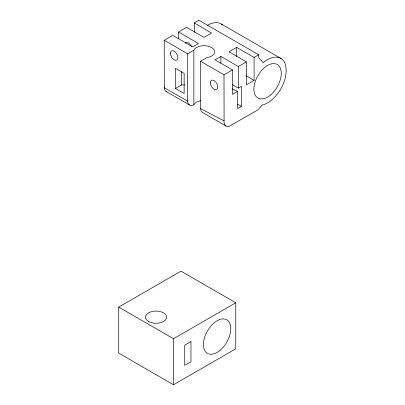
<?xml version="1.0" encoding="UTF-8"?>
<svg xmlns="http://www.w3.org/2000/svg" width="405" height="405" viewBox="0 0 405 405"><rect width="100%" height="100%" fill="white"/><g stroke="black" fill="none" stroke-linecap="round" stroke-linejoin="round"><path stroke-width="0.61" d="M178.539 38.794L178.539 32.015L198.465 43.522L192.679 46.864L172.753 35.356L164.222 40.282L164.324 88.553A9.685 5.594 -60 0 0 166.956 91.829M225.97 126.021L202.556 112.499A9.685 5.594 -60 0 1 200.683 109.542L200.581 61.276L223.995 74.798L224.097 123.064A9.685 5.594 -60 0 0 229.468 126.163L257.772 109.937L262.227 105.052A26.452 15.268 -60 0 0 285.505 77.102L286.279 71.093L285.778 65.772A26.452 15.268 -60 0 0 263.26 62.755L258.699 57.637L258.699 54.761L198.921 20.25L194.309 22.913L194.309 32.349M178.539 32.015L186.634 27.343L204.069 37.407L211.542 33.094L194.309 22.913M164.222 40.282L187.636 53.804L193.863 50.21A10.565 6.1 0 0 1 211.542 47.476A10.565 6.1 0 0 1 206.808 57.682L200.581 61.276M246.412 61.854L228.977 51.789L236.652 47.36L254.087 57.424L254.087 80.433L246.412 84.863L246.412 61.854L238.317 66.526L220.882 56.462L215.004 59.859L232.44 69.923L232.44 94.37L237.694 91.333L237.694 108.591L241.431 106.434L241.431 86.3L238.317 88.098L232.323 84.64M175.426 88.457L184.143 93.489L184.143 73.361L175.426 68.323L175.426 88.457L181.577 84.908L184.624 84.949M223.995 74.798L232.44 69.923M254.087 57.424L258.699 54.761M118.721 307.096L180.989 271.147L235.786 302.783L235.786 348.801L173.517 384.75L118.721 353.114L118.721 307.096L173.517 338.732L235.786 302.783M200.809 100.627A10.565 6.1 0 0 0 193.863 104.855L193.109 105.173A9.685 5.594 -60 0 1 187.738 102.07L187.636 53.804M232.004 88.867L237.694 91.333M200.581 108.656L223.995 120.811M221.403 24.077L281.181 58.588M245.916 75.715L254.087 80.433M237.619 104.232L241.431 106.434M164.222 87.667L187.636 101.184M166.197 91.51L189.611 105.027M238.317 66.526L238.317 88.098M236.652 47.36L236.652 56.685M220.882 56.462L220.882 63.241M193.863 50.21L193.863 104.855M181.577 71.695L181.577 84.908M173.517 338.732L173.517 384.75M185.267 43.213A5.285 3.053 60 0 1 191.565 46.535M207.365 25.419A26.452 15.268 -60 0 1 222.32 24.756M190.952 341.612L184.726 345.207L184.726 365.335L190.952 361.741L190.952 341.612M148.61 321.479A10.565 6.1 0 0 0 166.288 318.745A10.565 6.1 0 0 0 153.348 311.273A10.565 6.1 0 0 0 148.61 321.479M220.269 350.138A19.374 11.183 -60 0 0 227.063 319.965A19.374 11.183 -60 0 0 203.978 339.628A19.374 11.183 -60 0 0 220.269 350.138M270.748 94.831A19.374 11.183 -60 0 0 277.541 64.658A19.374 11.183 -60 0 0 254.456 84.316A19.374 11.183 -60 0 0 270.748 94.831M210.296 82.706A5.285 3.053 60 0 0 215.9 89.677A5.285 3.053 60 0 0 215.9 82.205A5.285 3.053 60 0 0 210.296 82.706M170.449 53.349A5.285 3.053 60 0 0 176.048 60.32A5.285 3.053 60 0 0 176.048 52.847A5.285 3.053 60 0 0 170.449 53.349"/></g></svg>
